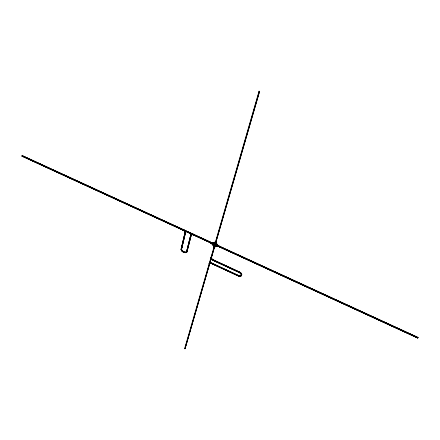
<?xml version="1.0" encoding="UTF-8"?>
<svg xmlns="http://www.w3.org/2000/svg" width="440" height="440" viewBox="0 0 440 440"><rect width="100%" height="100%" fill="white"/><g stroke="black" fill="none" stroke-linecap="round" stroke-linejoin="round"><path stroke-width="0.66" d="M191.334 234.955L186.78 252.263A3.295 1.848 30.1 0 1 183.573 252.269A3.295 1.848 30.1 0 1 181.044 249.585L185.004 232.447A2.47 1.419 30.6 0 0 183.381 230.34L183.084 230.12M181.044 249.585L184.976 232.65M181.214 248.749L181.165 249.645A3.146 1.766 30.1 0 0 183.59 252.186A3.146 1.766 30.1 0 0 186.643 252.148L190.988 235.186A2.623 1.513 30.1 0 1 192.726 234.652L193.677 234.96M181.274 249.673L185.224 232.76A2.745 1.579 30.6 0 0 184.316 230.819M185.103 232.733L185.141 232.502A2.618 1.507 30.6 0 0 183.992 230.637L183.112 230.054M193.649 235.092L193.892 234.46A2.926 1.683 30.1 0 0 192.517 234.075A2.893 1.667 30.1 0 1 193.875 234.493L193.649 235.092L193.347 234.922A2.47 1.425 30.1 0 0 191.12 235.263L186.978 251.812L191.136 235.296M193.892 234.46L193.518 234.619A2.47 1.425 30.1 0 0 193.226 234.526M213.29 259.82L240.081 272.261A3.355 1.903 27.6 0 1 241.791 274.802A3.355 1.903 27.6 0 1 239.679 275.919A3.328 1.881 27.6 0 0 241.753 274.813A3.328 1.881 27.6 0 0 240.059 272.294L212.977 259.71A2.431 1.381 28.9 0 1 211.426 257.68L211.063 257.285L210.892 258.335M210.909 257.626L210.881 258.071M213.076 260.244L212.757 260.106A2.585 1.469 28.9 0 1 211.162 258.385L211.497 257.466M211.294 257.78L211.272 258.011A2.404 1.364 28.9 0 0 212.806 260.018L239.129 272.267M214.126 248.1L214.192 247.121M215.606 241.241L215.639 242.77M181.176 249.15L185.114 232.711M181.286 249.2L185.213 232.782M181.445 249.266L185.361 232.821A2.893 1.661 30.6 0 0 184.657 231.028M181.434 249.233A2.877 1.617 30.1 0 0 183.629 252.038A2.877 1.617 30.1 0 0 186.61 251.625L190.636 235.274A2.926 1.683 30.1 0 1 190.993 234.718L191.197 234.591A2.926 1.683 30.1 0 1 192 234.41L192.34 234.421M186.61 251.625L190.674 235.263A2.893 1.667 30.1 0 1 192.022 234.41M259.05 91.163L184.591 348.661L185.13 348.519L184.96 348.838L259.171 91.685L259.6 91.405L259.05 91.163L259.034 91.625M184.96 348.838L259.556 91.41M185.13 348.519L209.671 263.786L209.237 263.615L209.044 263.956L209.297 263.829M209.913 262.95L211.052 259.017M211.492 257.51L215.237 244.58L218.163 245.922L217.184 246.158A5.451 3.146 28.8 0 0 215.045 246.455L214.016 247.049L215.512 246.395A5.038 2.91 28.8 0 1 216.931 246.098A5.066 2.926 28.8 0 0 215.485 246.4M214.874 244.849L417.692 338.063L417.863 337.81L215.122 244.651L215.655 243.128M215.826 242.545L259.6 91.405M417.692 338.063L418 337.43L215.314 244.299M418 337.43L417.758 337.97L214.907 244.745M183.365 230.379L183.051 230.219L183.348 229.614A2.921 1.677 30.6 0 1 184.608 230.445L184.866 230.698A2.921 1.677 30.6 0 1 185.576 232.507L181.643 248.924A2.877 1.617 30.1 0 0 183.799 251.74A2.877 1.617 30.1 0 0 186.786 251.328M184.096 230.384A2.437 1.403 30.6 0 0 183.563 230.038L183.348 229.614A2.888 1.661 30.6 0 1 184.58 230.472M216.051 241.445L215.243 242.589M213.686 247.896L214.484 246.774M209.396 263.885L209.468 264.171L209.655 263.824M209.468 264.171L209.528 263.956A2.409 1.353 28.8 0 1 211.734 263.681L237.924 275.82M186.972 251.928L187.187 251.504M218.664 246.373L218.95 245.971L217.767 245.025A5.115 2.981 28.9 0 1 216.387 243.194L215.611 241.951L215.407 242.275L215.99 243.502A5.368 3.124 28.9 0 0 217.437 245.421M209.616 263.142A2.816 1.584 28.8 0 0 209.253 263.643L209.083 263.951L209.886 263.247A2.822 1.584 28.8 0 1 212.091 263.577L237.99 275.545A2.877 1.628 27.6 0 0 241.12 275.204A2.877 1.628 27.6 0 0 239.041 272.443M210.854 242.759L212.537 243.067A5.357 3.119 29.4 0 0 214.627 242.764L215.859 241.973L214.72 242.853A5.5 3.196 29.4 0 1 212.581 243.161L210.881 242.858C213.395 242.913 213.174 248.551 215.314 246.703A5.071 2.926 28.8 0 1 217.299 246.428L218.884 246.686L218.966 246.037M218.84 246.576L216.623 246.252L215.127 246.565A5.313 3.064 28.8 0 1 217.223 246.252M218.889 246.648L219.06 246.34L224.67 248.914L215.232 244.585M217.338 245.465L217.531 245.119L216.04 243.139L215.848 243.49L216.453 244.497L218.565 246.428M217.861 245.905L218.053 245.559M214.599 244.723L214.792 244.376M214.764 244.799L22 156.211L22 155.903L22.248 155.59L214.874 244.096L214.681 244.448L22 155.903L23.496 156.47M214.077 247.181L214.11 246.835M212.63 242.589L210.997 242.319L210.727 242.952L212.075 244.085A5.038 2.898 29.3 0 1 213.444 245.9L213.917 247.181L214.209 246.703M214.148 247.126L213.598 245.889A5.197 2.998 29.3 0 0 212.185 244.019M214.159 247.214L214.495 246.884M216.112 243.997L216.304 243.645M214.533 246.972L214.341 247.319L215.32 246.741A5.044 2.91 28.8 0 1 217.294 246.466M216.453 244.497L216.645 244.151M216.86 244.992L217.058 244.646M211.233 243.062L210.821 242.666L212.46 242.891A5.082 2.954 29.4 0 0 214.418 242.611L215.567 241.692L214.615 242.264A5.082 2.959 29.4 0 1 212.636 242.545M217.795 244.992A5.088 2.965 28.9 0 1 216.425 243.172L215.99 241.978L215.441 242.253L215.848 243.49M215.859 241.973L215.65 242.308L216.337 243.991L218.674 246.351M214.72 244.437L214.891 244.134M210.92 242.93L211.338 242.66M212.493 243.007L212.504 242.99A5.247 3.053 29.4 0 0 214.544 242.693L215.507 242.121M193.677 234.911L192.313 234.421M183.051 230.219L183.326 229.653M209.127 263.764L209.451 263.445M209.281 263.846L209.566 263.533M209.385 263.906L209.655 263.604M22.017 156.173L22.248 155.59M211.134 242.49L210.755 242.919L212.174 244.041M210.733 242.946L212.333 243.947A5.445 3.135 29.3 0 1 213.813 245.911M214.61 242.787L215.578 242.215M214.22 246.741L215.215 246.153A5.478 3.163 28.8 0 1 217.355 245.812L218.163 245.922M214.22 247.22L215.215 246.615A5.209 3.003 28.8 0 1 217.245 246.351L218.856 246.554M218.917 246.004L218.592 246.026M209.556 263.555L209.754 263.423A2.679 1.507 28.8 0 1 212.058 263.681L238.706 275.974M209.809 262.988L210.051 262.944A2.816 1.584 28.8 0 1 212.251 263.274M193.023 234.647L192.39 234.526A2.745 1.584 30.1 0 0 190.812 235.329M192.374 234.548L192.687 234.591M215.694 242.314L216.227 243.524A5.088 2.965 28.9 0 0 217.602 245.344M211.778 242.721L210.991 242.363M211.343 243.034L211.75 243.1M217.184 246.158L218.79 246.384M211.706 243.095L209.517 242.385M218.02 246.279L220.215 246.989M193.012 234.542L193.699 234.795M193.012 234.669L193.347 234.828M238.882 275.759L229.466 271.486M237.963 275.655L238.695 275.902A3.058 1.733 27.6 0 0 241.285 275.275A3.058 1.733 27.6 0 0 239.778 272.734M213.103 260.161L239.899 272.602A3.355 1.898 27.6 0 1 241.555 275.402A3.355 1.898 27.6 0 1 238.7 276.111L211.728 263.615A2.558 1.435 28.8 0 0 209.644 263.626M210.87 257.631L211.007 258.132M211.899 263.379A2.409 1.353 28.8 0 0 210.309 263.219A2.382 1.337 28.8 0 1 211.91 263.379L215.908 265.21M22.231 155.628L417.984 337.469M24.745 157.041L28.49 158.763L22.231 155.898M29.739 159.34L34.111 161.348L29.727 159.34M44.726 166.227L35.36 161.92L44.71 166.227M45.975 166.798L50.342 168.806L45.958 166.798M60.957 173.685L51.59 169.378L60.94 173.685M154.605 216.716L150.232 214.709L159.588 219.016L155.854 217.289M160.847 219.588L165.22 221.595L160.837 219.588M175.83 226.474L166.469 222.167L175.819 226.474M177.078 227.046L181.451 229.053M183.326 229.917L191.197 233.53M192.374 234.075L203.577 239.223L192.456 234.119M240.867 256.355L236.506 254.353L240.862 256.361M247.099 259.221L251.46 261.223L247.093 259.226M262.053 266.09L252.709 261.8L262.048 266.096M318.758 292.149L328.103 296.445L318.752 292.155M382.938 321.64L392.282 325.936L382.938 321.645M177.067 227.046L186.434 231.352M187.638 231.902L191.252 233.563M301.307 284.136L291.962 279.84L306.916 286.709L302.555 284.708M214.814 244.629L22 156.019L214.792 244.695M214.924 244.679L417.802 337.909M213.191 260.084L229.928 267.801M231.165 268.378L239.228 272.091A2.877 1.628 27.6 0 1 239.882 272.459M213.065 260.266L239.828 272.685A3.179 1.799 27.6 0 1 241.389 275.33A3.179 1.799 27.6 0 1 238.689 275.996M210.931 258.319L211.129 258.852A2.849 1.617 28.9 0 0 213.026 260.387L239.063 272.404M217.135 265.788L228.239 270.908M220.132 247.269L218.091 246.032M209.594 242.11L211.079 242.952M183.255 229.878L183.563 230.038M183.145 229.955L184.663 231.039A2.921 1.677 30.6 0 1 185.224 231.847L185.328 232.117A2.921 1.677 30.6 0 1 185.372 232.854M209.253 263.648L209.732 263.648A2.382 1.337 28.8 0 1 209.974 263.384M239.162 272.201L239.899 272.608A3.328 1.881 27.6 0 1 241.538 275.369A3.328 1.881 27.6 0 1 238.711 276.067M183.453 230.203L184.305 230.841M211.772 259.611L212.047 259.842M217.531 245.119L218.757 246.318L217.597 245.328A5.115 2.981 28.9 0 1 216.216 243.496M217.448 245.399L218.603 246.406M211.684 242.957L212.504 243.645A5.445 3.135 29.3 0 1 213.983 245.603M211.019 258.11L211.156 258.582M211.052 258.363L211.145 258.605A2.706 1.535 28.9 0 0 213.043 260.326M214.302 247.236L213.642 245.553A5.033 2.898 29.3 0 0 213.087 244.629M213.956 247.165L213.483 245.878A5.06 2.915 29.3 0 0 212.102 244.057M214.368 246.653L214.022 245.586A5.473 3.152 29.3 0 0 212.531 243.612M211.173 258.363L211.118 257.928M214.088 246.587L214.192 247.115M212.861 259.908A2.882 1.634 28.9 0 1 211.321 258.506M211.035 257.741A2.882 1.634 28.9 0 1 211.063 257.285M209.237 263.615A2.849 1.606 28.8 0 1 209.605 263.103M210.045 262.906A2.849 1.606 28.8 0 1 212.273 263.236L238.15 275.242A2.877 1.628 27.6 0 0 241.219 273.916M217.503 245.531A6.16 3.586 28.9 0 1 215.842 243.331M212.251 243.986A5.308 3.058 29.3 0 1 213.697 245.9M213.092 244.646A5.06 2.915 29.3 0 1 213.653 245.575M214.891 242.55A5.495 3.196 29.4 0 1 213.356 242.875M217.536 245.13A5.5 3.207 28.9 0 1 216.051 243.161M217.514 245.366A5.253 3.058 28.9 0 1 216.101 243.485M217.365 245.438A5.506 3.207 28.9 0 1 215.886 243.469M184.833 230.725A2.888 1.661 30.6 0 1 185.531 232.518L181.605 248.936A2.849 1.601 30.1 0 0 183.816 251.702A2.849 1.601 30.1 0 0 186.769 251.295M190.85 234.96A2.893 1.667 30.1 0 1 192.198 234.108A2.926 1.683 30.1 0 0 190.834 234.927L186.532 252.104A3.03 1.7 30.1 0 1 183.607 252.12A3.03 1.7 30.1 0 1 181.286 249.651M191.296 234.96A2.47 1.425 30.1 0 1 191.538 234.674M184.547 230.797A2.437 1.403 30.6 0 1 184.734 231.017M184.894 231.242A2.437 1.403 30.6 0 1 185.014 231.473M186.94 251.928A3.295 1.848 30.1 0 1 184.525 252.263M183.744 251.972A3.295 1.848 30.1 0 1 181.786 250.47M209.853 263.247A2.855 1.601 28.8 0 1 210.727 263.192L211.057 263.241A2.855 1.601 28.8 0 1 212.08 263.582M209.693 263.654A2.409 1.353 28.8 0 1 210.106 263.291M240.46 272.905A2.877 1.628 27.6 0 1 240.917 273.405M212.993 259.672A2.404 1.364 28.9 0 1 211.464 257.67M212.806 260.013A2.431 1.381 28.9 0 1 211.255 257.983M77.187 181.143L62.205 174.257L77.176 181.143M132.754 206.674L78.436 181.715L132.743 206.679M148.984 214.137L134.002 207.251L148.973 214.137M210.931 242.6L204.804 239.784L210.936 242.611M235.263 253.781L225.913 249.486L235.257 253.787M245.856 258.649L242.115 256.927L245.85 258.654M272.646 270.957L263.302 266.668L272.641 270.963M278.256 273.537L273.895 271.535L278.251 273.543M288.849 278.405L279.499 274.109L288.844 278.41M317.51 291.577L308.165 287.282L317.51 291.583M333.713 299.019L329.351 297.017L333.707 299.03M338.695 301.312L334.956 299.591L338.695 301.318M344.305 303.886L339.944 301.884L344.3 303.897M354.899 308.754L345.548 304.458L354.893 308.764M365.486 313.621L356.142 309.326L365.486 313.632M371.096 316.201L366.735 314.193L371.096 316.206M376.079 318.489L372.345 316.773L376.079 318.5M381.689 321.068L377.327 319.061L381.689 321.074M410.35 334.241L393.531 326.507L410.355 334.246M417.83 337.673L411.598 334.812L417.83 337.684M212.267 243.738L211.371 242.979L212.273 243.749"/></g></svg>
